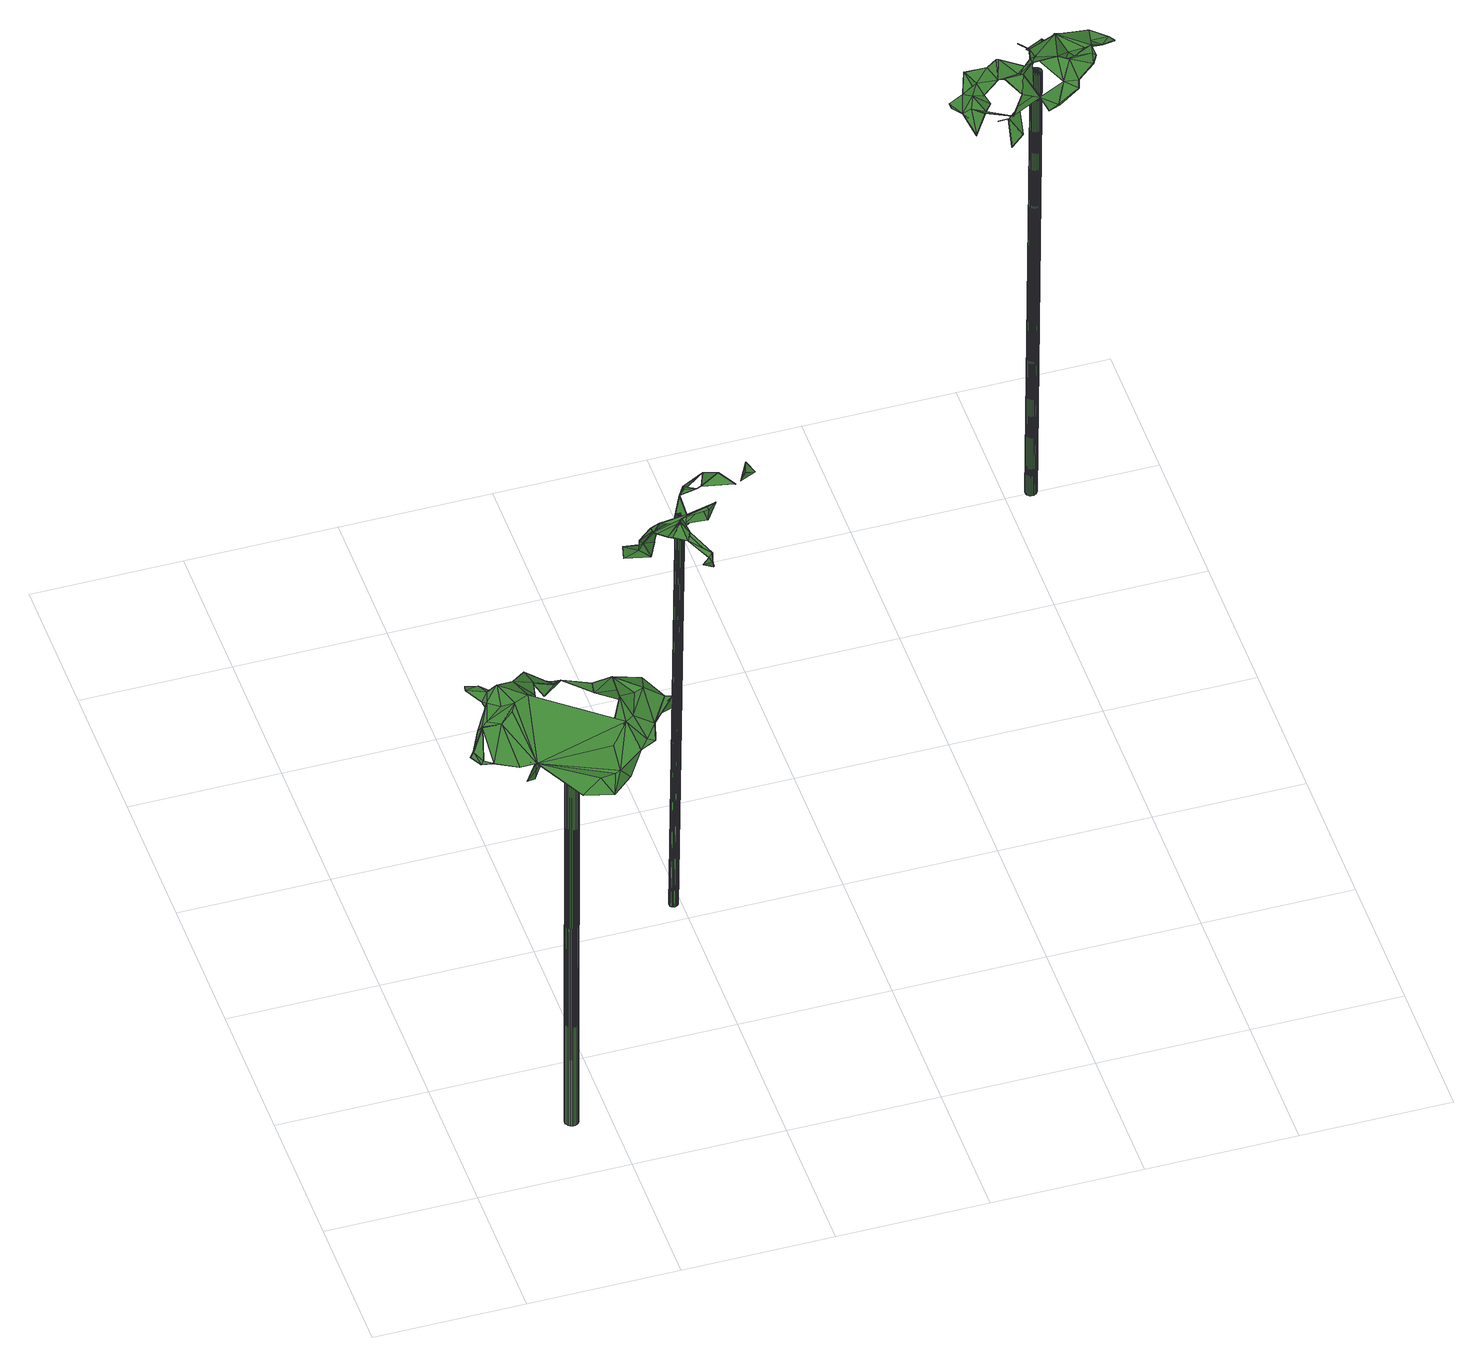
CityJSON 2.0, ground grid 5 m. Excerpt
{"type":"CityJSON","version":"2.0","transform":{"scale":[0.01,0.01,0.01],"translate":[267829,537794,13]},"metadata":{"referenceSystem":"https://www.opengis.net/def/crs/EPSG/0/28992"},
"CityObjects":{
"tree1":{"type":"SolitaryVegetationObject","attributes":{"gtid":178,"crown_width_m":5.36,"crown_median_z":29.72,"crown_r50_m":0.314,"crown_porosity":0.901,"trunk_H_m":16.48,"trunk_DBH_m":0.451,"trunk_radius_m":0.225,"trunk_base_height_m":13.24,"original_gtid":"196"},"geometry":[{"type":"Solid","lod":"3","boundaries":[[[[0,1,2]],[[3,1,4]],[[5,6,7]],[[8,9,10]],[[4,1,11]],[[12,13,14]],[[12,15,13]],[[16,17,18]],[[19,20,21]],[[22,23,24]],[[25,26,27]],[[28,29,30]],[[31,32,33]],[[34,35,36]],[[37,38,39]],[[40,41,2]],[[0,2,41]],[[28,3,29]],[[42,43,44]],[[45,18,46]],[[4,29,3]],[[24,47,42]],[[15,48,13]],[[49,50,51]],[[49,51,52]],[[53,54,39]],[[33,32,55]],[[33,55,40]],[[56,55,32]],[[57,58,59]],[[10,60,61]],[[10,62,8]],[[63,64,65]],[[9,65,64]],[[11,1,0]],[[42,49,66]],[[39,67,37]],[[39,54,67]],[[21,51,65]],[[68,67,69]],[[41,40,70]],[[71,72,34]],[[21,73,19]],[[62,56,32]],[[56,62,74]],[[0,75,11]],[[76,57,59]],[[65,8,21]],[[77,23,78]],[[79,23,77]],[[65,9,8]],[[77,48,10]],[[5,7,40]],[[63,80,81]],[[61,82,77]],[[61,77,10]],[[83,57,76]],[[27,84,25]],[[66,13,24]],[[8,62,14]],[[38,85,62]],[[86,87,35]],[[88,14,62]],[[89,51,50]],[[24,13,90]],[[82,91,25]],[[54,92,93]],[[38,94,39]],[[93,67,54]],[[4,95,29]],[[36,96,34]],[[87,36,35]],[[8,14,97]],[[10,48,53]],[[12,71,98]],[[96,98,34]],[[86,98,99]],[[45,100,101]],[[16,100,45]],[[16,18,100]],[[44,102,103]],[[104,102,26]],[[26,102,27]],[[105,102,44]],[[83,89,57]],[[17,16,106]],[[20,107,21]],[[59,108,76]],[[34,72,35]],[[109,39,94]],[[110,74,85]],[[62,85,74]],[[20,111,107]],[[20,112,111]],[[113,30,114]],[[115,7,116]],[[115,116,117]],[[118,119,95]],[[30,119,118]],[[56,70,40]],[[73,120,121]],[[6,122,7]],[[116,7,122]],[[123,116,122]],[[122,124,123]],[[15,90,78]],[[122,125,124]],[[23,47,24]],[[6,126,122]],[[79,47,23]],[[84,47,79]],[[127,128,129]],[[78,23,22]],[[45,112,20]],[[58,89,108]],[[31,130,88]],[[28,131,3]],[[50,81,80]],[[57,89,58]],[[7,115,33]],[[71,15,72]],[[63,132,133]],[[87,99,36]],[[86,99,87]],[[96,36,99]],[[71,34,98]],[[35,72,86]],[[78,72,15]],[[103,102,104]],[[123,124,117]],[[124,115,117]],[[16,45,134]],[[61,133,132]],[[9,133,61]],[[109,53,39]],[[3,131,5]],[[12,90,15]],[[21,120,73]],[[8,120,21]],[[120,8,97]],[[135,49,52]],[[14,88,136]],[[40,55,56]],[[132,103,104]],[[104,43,132]],[[4,137,95]],[[62,32,88]],[[133,9,64]],[[133,64,63]],[[105,27,102]],[[138,139,140]],[[139,138,128]],[[121,120,97]],[[10,53,109]],[[44,43,91]],[[136,69,141]],[[47,91,82]],[[84,91,47]],[[105,84,27]],[[9,60,10]],[[48,77,90]],[[48,90,13]],[[126,28,113]],[[30,113,28]],[[127,139,128]],[[130,139,127]],[[41,70,140]],[[127,88,130]],[[127,136,88]],[[19,45,20]],[[142,65,51]],[[106,46,17]],[[18,17,46]],[[45,101,112]],[[46,134,45]],[[46,106,134]],[[16,134,106]],[[66,49,121]],[[103,132,63]],[[88,32,31]],[[58,108,59]],[[6,28,126]],[[103,81,44]],[[15,71,136]],[[84,79,25]],[[79,82,25]],[[44,84,105]],[[79,77,82]],[[78,98,72]],[[86,72,98]],[[22,98,78]],[[12,98,22]],[[5,131,6]],[[6,131,28]],[[61,132,82]],[[44,81,42]],[[71,12,136]],[[14,136,12]],[[103,63,81]],[[99,98,96]],[[22,90,12]],[[89,83,51]],[[142,51,83]],[[42,66,24]],[[21,52,51]],[[24,90,22]],[[142,76,80]],[[142,80,63]],[[61,60,9]],[[21,107,52]],[[123,101,100]],[[123,100,18]],[[48,92,53]],[[135,52,107]],[[118,130,31]],[[4,11,137]],[[123,117,111]],[[101,123,111]],[[123,143,116]],[[116,143,117]],[[93,141,67]],[[123,18,143]],[[38,129,85]],[[37,129,38]],[[135,121,49]],[[78,90,77]],[[97,14,13]],[[97,13,66]],[[97,66,121]],[[44,91,84]],[[47,82,43]],[[82,132,43]],[[118,31,114]],[[118,114,30]],[[112,101,111]],[[121,107,73]],[[135,107,121]],[[111,73,107]],[[136,141,93]],[[128,138,129]],[[140,70,110]],[[138,85,129]],[[138,110,85]],[[67,68,37]],[[53,92,54]],[[10,109,94]],[[10,94,38]],[[15,136,92]],[[136,93,92]],[[48,15,92]],[[76,142,83]],[[63,65,142]],[[62,144,38]],[[10,144,62]],[[38,144,10]],[[118,95,139]],[[118,139,130]],[[69,136,127]],[[139,95,145]],[[69,127,68]],[[129,68,127]],[[129,37,68]],[[41,75,0]],[[95,137,145]],[[140,139,145]],[[75,145,137]],[[75,140,145]],[[138,140,110]],[[75,137,11]],[[41,140,75]],[[104,91,43]],[[81,50,49]],[[111,117,146]],[[146,45,19]],[[81,49,42]],[[111,146,73]],[[19,73,146]],[[146,117,143]],[[146,143,45]],[[45,143,18]],[[114,31,33]],[[40,7,33]],[[3,2,1]],[[40,2,5]],[[3,5,2]],[[30,29,119]],[[95,119,29]],[[104,26,25]],[[47,43,42]],[[50,108,89]],[[80,76,108]],[[80,108,50]],[[25,91,104]],[[67,141,69]],[[74,70,56]],[[74,110,70]],[[114,33,125]],[[33,115,125]],[[124,125,115]],[[122,126,125]],[[114,125,113]],[[113,125,126]],[[147,148,149]],[[147,149,150]],[[150,149,151]],[[150,151,152]],[[149,148,153]],[[149,153,151]],[[151,153,154]],[[151,154,152]],[[153,148,155]],[[153,155,154]],[[154,155,156]],[[154,156,152]],[[155,148,157]],[[155,157,156]],[[156,157,158]],[[156,158,152]],[[157,148,159]],[[157,159,158]],[[158,159,160]],[[158,160,152]],[[159,148,161]],[[159,161,160]],[[160,161,162]],[[160,162,152]],[[161,148,163]],[[161,163,162]],[[162,163,164]],[[162,164,152]],[[163,148,165]],[[163,165,164]],[[164,165,166]],[[164,166,152]],[[165,148,167]],[[165,167,166]],[[166,167,168]],[[166,168,152]],[[167,148,169]],[[167,169,168]],[[168,169,170]],[[168,170,152]],[[169,148,171]],[[169,171,170]],[[170,171,172]],[[170,172,152]],[[171,148,173]],[[171,173,172]],[[172,173,174]],[[172,174,152]],[[173,148,175]],[[173,175,174]],[[174,175,176]],[[174,176,152]],[[175,148,177]],[[175,177,176]],[[176,177,178]],[[176,178,152]],[[177,148,179]],[[177,179,178]],[[178,179,180]],[[178,180,152]],[[179,148,181]],[[179,181,180]],[[180,181,182]],[[180,182,152]],[[181,148,183]],[[181,183,182]],[[182,183,184]],[[182,184,152]],[[183,148,185]],[[183,185,184]],[[184,185,186]],[[184,186,152]],[[185,148,187]],[[185,187,186]],[[186,187,188]],[[186,188,152]],[[187,148,189]],[[187,189,188]],[[188,189,190]],[[188,190,152]],[[189,148,191]],[[189,191,190]],[[190,191,192]],[[190,192,152]],[[191,148,193]],[[191,193,192]],[[192,193,194]],[[192,194,152]],[[193,148,195]],[[193,195,194]],[[194,195,196]],[[194,196,152]],[[195,148,147]],[[195,147,196]],[[196,147,150]],[[196,150,152]]]]}]},
"tree2":{"type":"SolitaryVegetationObject","attributes":{"gtid":179,"crown_width_m":3.54,"crown_median_z":29.66,"crown_r50_m":0.216,"crown_porosity":0.952,"trunk_H_m":16.58,"trunk_DBH_m":0.287,"trunk_radius_m":0.143,"trunk_base_height_m":13.08,"original_gtid":"197"},"geometry":[{"type":"Solid","lod":"3","boundaries":[[[[197,198,199]],[[200,201,202]],[[203,204,205]],[[206,207,197]],[[208,209,210]],[[211,212,213]],[[214,213,212]],[[200,202,215]],[[216,217,218]],[[219,210,220]],[[221,222,223]],[[224,199,225]],[[220,226,219]],[[218,227,228]],[[229,203,230]],[[231,232,233]],[[234,235,236]],[[203,205,237]],[[221,238,239]],[[240,241,242]],[[243,244,245]],[[246,247,226]],[[248,249,250]],[[251,252,253]],[[253,254,251]],[[204,203,229]],[[255,256,257]],[[245,258,259]],[[260,250,261]],[[262,263,264]],[[248,260,265]],[[266,200,267]],[[268,244,269]],[[268,269,215]],[[207,270,251]],[[243,236,266]],[[271,233,272]],[[199,198,225]],[[229,273,204]],[[231,233,274]],[[233,271,274]],[[222,275,276]],[[218,228,216]],[[275,274,276]],[[204,273,205]],[[253,277,278]],[[242,210,201]],[[264,212,255]],[[279,212,264]],[[276,218,217]],[[280,281,282]],[[271,282,281]],[[283,284,241]],[[198,197,252]],[[265,285,248]],[[259,282,245]],[[274,286,276]],[[227,276,286]],[[255,262,264]],[[283,241,240]],[[284,287,288]],[[289,238,290]],[[214,212,279]],[[206,279,291]],[[197,279,206]],[[291,270,206]],[[221,239,231]],[[254,234,289]],[[270,225,251]],[[254,252,207]],[[232,292,206]],[[233,232,293]],[[218,276,227]],[[274,275,231]],[[217,222,276]],[[237,230,203]],[[287,294,288]],[[233,292,272]],[[295,277,253]],[[247,269,219]],[[202,268,215]],[[219,226,247]],[[229,230,273]],[[225,270,291]],[[232,270,293]],[[236,235,296]],[[245,236,296]],[[217,216,261]],[[297,296,235]],[[201,294,283]],[[267,200,215]],[[206,270,232]],[[298,299,254]],[[298,254,300]],[[254,299,234]],[[202,240,266]],[[202,201,240]],[[267,244,243]],[[197,207,252]],[[236,268,202]],[[202,266,236]],[[264,263,224]],[[225,291,224]],[[230,237,273]],[[205,273,237]],[[258,301,238]],[[197,199,224]],[[224,291,279]],[[263,214,224]],[[233,293,292]],[[280,282,259]],[[285,249,248]],[[256,211,302]],[[255,211,256]],[[303,261,216]],[[241,304,242]],[[292,232,231]],[[275,222,221]],[[250,217,261]],[[220,242,209]],[[305,301,306]],[[215,208,210]],[[275,307,231]],[[221,231,307]],[[221,307,275]],[[277,298,300]],[[279,197,214]],[[234,243,245]],[[234,245,272]],[[277,300,278]],[[278,300,253]],[[254,253,300]],[[220,209,208]],[[308,242,201]],[[302,262,257]],[[302,257,256]],[[224,279,264]],[[258,238,223]],[[223,238,221]],[[309,258,245]],[[272,282,271]],[[254,310,295]],[[226,215,246]],[[215,247,246]],[[220,215,226]],[[208,215,220]],[[220,210,242]],[[215,210,219]],[[198,252,225]],[[284,283,287]],[[287,283,294]],[[228,227,311]],[[254,207,251]],[[255,257,262]],[[251,225,252]],[[295,253,252]],[[295,252,254]],[[284,288,304]],[[304,288,312]],[[304,312,242]],[[294,312,288]],[[289,290,299]],[[266,308,200]],[[200,308,201]],[[197,224,214]],[[282,272,245]],[[206,292,207]],[[241,284,304]],[[286,281,280]],[[262,214,263]],[[309,306,301]],[[258,309,301]],[[219,269,267]],[[219,267,215]],[[267,269,244]],[[215,269,247]],[[270,292,293]],[[207,292,270]],[[292,231,239]],[[292,239,272]],[[289,239,238]],[[234,272,239]],[[234,239,289]],[[240,201,283]],[[211,213,302]],[[277,295,310]],[[277,310,298]],[[289,310,254]],[[299,298,310]],[[299,310,289]],[[255,212,211]],[[249,223,222]],[[286,280,311]],[[286,311,227]],[[259,249,280]],[[234,236,243]],[[242,308,240]],[[267,243,266]],[[240,308,266]],[[302,213,262]],[[216,228,303]],[[260,303,265]],[[280,249,311]],[[285,311,249]],[[236,244,268]],[[311,303,228]],[[245,244,236]],[[209,312,210]],[[249,259,258]],[[223,249,258]],[[297,235,290]],[[290,235,299]],[[234,299,235]],[[242,312,209]],[[201,312,294]],[[210,312,201]],[[262,213,214]],[[311,285,303]],[[265,303,285]],[[305,290,238]],[[290,305,297]],[[306,297,305]],[[274,271,281]],[[245,296,309]],[[306,296,297]],[[250,222,217]],[[249,222,250]],[[309,296,306]],[[305,238,301]],[[260,248,250]],[[286,274,281]],[[303,260,261]],[[313,314,315]],[[313,315,316]],[[316,315,317]],[[316,317,318]],[[315,314,319]],[[315,319,317]],[[317,319,320]],[[317,320,318]],[[319,314,321]],[[319,321,320]],[[320,321,322]],[[320,322,318]],[[321,314,323]],[[321,323,322]],[[322,323,324]],[[322,324,318]],[[323,314,325]],[[323,325,324]],[[324,325,326]],[[324,326,318]],[[325,314,327]],[[325,327,326]],[[326,327,328]],[[326,328,318]],[[327,314,329]],[[327,329,328]],[[328,329,330]],[[328,330,318]],[[329,314,331]],[[329,331,330]],[[330,331,332]],[[330,332,318]],[[331,314,333]],[[331,333,332]],[[332,333,334]],[[332,334,318]],[[333,314,335]],[[333,335,334]],[[334,335,336]],[[334,336,318]],[[335,314,337]],[[335,337,336]],[[336,337,338]],[[336,338,318]],[[337,314,339]],[[337,339,338]],[[338,339,340]],[[338,340,318]],[[339,314,341]],[[339,341,340]],[[340,341,342]],[[340,342,318]],[[341,314,343]],[[341,343,342]],[[342,343,344]],[[342,344,318]],[[343,314,345]],[[343,345,344]],[[344,345,346]],[[344,346,318]],[[345,314,347]],[[345,347,346]],[[346,347,348]],[[346,348,318]],[[347,314,349]],[[347,349,348]],[[348,349,350]],[[348,350,318]],[[349,314,351]],[[349,351,350]],[[350,351,352]],[[350,352,318]],[[351,314,353]],[[351,353,352]],[[352,353,354]],[[352,354,318]],[[353,314,355]],[[353,355,354]],[[354,355,356]],[[354,356,318]],[[355,314,357]],[[355,357,356]],[[356,357,358]],[[356,358,318]],[[357,314,359]],[[357,359,358]],[[358,359,360]],[[358,360,318]],[[359,314,361]],[[359,361,360]],[[360,361,362]],[[360,362,318]],[[361,314,313]],[[361,313,362]],[[362,313,316]],[[362,316,318]]]]}]},
"tree3":{"type":"SolitaryVegetationObject","attributes":{"gtid":138,"crown_width_m":4.25,"crown_median_z":31.07,"crown_r50_m":0.235,"crown_porosity":0.927,"trunk_H_m":17.69,"trunk_DBH_m":0.367,"trunk_radius_m":0.183,"trunk_base_height_m":13.38,"original_gtid":"153"},"geometry":[{"type":"Solid","lod":"3","boundaries":[[[[363,364,365]],[[366,367,368]],[[369,370,371]],[[372,373,374]],[[375,376,377]],[[378,379,380]],[[381,377,376]],[[382,383,384]],[[382,384,385]],[[386,387,388]],[[389,388,387]],[[390,391,385]],[[392,393,394]],[[395,396,397]],[[398,399,368]],[[400,401,402]],[[403,404,405]],[[406,389,387]],[[407,408,409]],[[407,409,410]],[[369,411,412]],[[405,413,414]],[[410,415,407]],[[416,417,418]],[[419,416,420]],[[421,372,422]],[[386,423,424]],[[425,423,386]],[[363,426,364]],[[403,427,428]],[[428,429,403]],[[390,430,391]],[[390,431,430]],[[416,419,417]],[[432,433,434]],[[432,435,436]],[[434,435,432]],[[430,395,437]],[[430,438,395]],[[391,439,385]],[[440,441,442]],[[397,383,395]],[[398,368,367]],[[406,443,389]],[[429,428,378]],[[444,445,446]],[[443,406,447]],[[443,447,448]],[[449,450,446]],[[451,393,392]],[[451,452,393]],[[453,454,455]],[[455,456,453]],[[427,403,414]],[[424,457,386]],[[405,458,413]],[[405,404,458]],[[367,459,398]],[[413,429,460]],[[461,412,462]],[[463,464,465]],[[466,465,464]],[[466,464,463]],[[467,413,460]],[[391,437,439]],[[453,421,468]],[[421,453,456]],[[421,373,468]],[[469,363,470]],[[471,469,470]],[[472,473,474]],[[363,365,470]],[[475,462,412]],[[418,420,416]],[[476,477,424]],[[409,478,381]],[[430,431,438]],[[419,479,480]],[[470,473,439]],[[380,481,378]],[[482,481,380]],[[483,484,485]],[[408,486,375]],[[450,487,488]],[[380,379,482]],[[454,489,475]],[[490,475,489]],[[491,492,493]],[[446,445,449]],[[366,494,367]],[[463,492,466]],[[433,450,495]],[[433,496,450]],[[497,498,477]],[[477,498,424]],[[499,454,453]],[[396,388,397]],[[449,445,500]],[[484,501,411]],[[392,502,451]],[[503,476,504]],[[402,505,448]],[[506,473,470]],[[507,448,502]],[[507,502,392]],[[397,370,383]],[[508,440,509]],[[507,392,394]],[[484,369,510]],[[420,511,479]],[[420,479,419]],[[394,402,512]],[[476,503,477]],[[487,422,374]],[[372,374,422]],[[513,514,515]],[[381,478,377]],[[363,437,426]],[[475,412,455]],[[474,371,516]],[[394,512,507]],[[363,469,517]],[[428,515,481]],[[461,462,370]],[[518,396,519]],[[518,519,424]],[[403,405,414]],[[496,520,499]],[[391,430,437]],[[492,491,400]],[[521,522,503]],[[523,484,483]],[[437,471,470]],[[439,437,470]],[[489,521,490]],[[440,412,411]],[[440,411,501]],[[485,458,483]],[[476,424,519]],[[455,454,475]],[[485,524,413]],[[485,413,458]],[[390,385,384]],[[490,431,383]],[[419,422,487]],[[494,399,498]],[[525,399,398]],[[526,527,472]],[[528,529,491]],[[401,502,506]],[[523,501,484]],[[389,516,397]],[[426,516,389]],[[366,399,494]],[[434,530,495]],[[530,433,495]],[[514,481,515]],[[531,511,532]],[[434,495,450]],[[418,450,488]],[[434,450,418]],[[418,449,434]],[[438,533,395]],[[396,395,533]],[[370,369,412]],[[494,498,534]],[[497,534,498]],[[467,513,535]],[[467,535,414]],[[414,535,427]],[[526,516,426]],[[437,363,471]],[[517,471,363]],[[429,404,403]],[[414,413,467]],[[449,417,536]],[[449,536,419]],[[424,498,399]],[[404,429,413]],[[529,375,486]],[[446,537,453]],[[455,508,468]],[[455,468,373]],[[412,508,455]],[[510,369,523]],[[523,369,501]],[[528,376,529]],[[427,535,428]],[[437,526,426]],[[440,508,412]],[[453,468,538]],[[519,396,504]],[[519,504,476]],[[446,520,444]],[[450,419,487]],[[492,463,409]],[[492,409,381]],[[484,411,369]],[[509,387,386]],[[509,406,387]],[[529,400,491]],[[529,376,375]],[[439,527,385]],[[373,480,374]],[[518,424,423]],[[518,423,425]],[[450,496,537]],[[470,365,506]],[[401,506,365]],[[512,448,507]],[[409,463,410]],[[488,532,511]],[[488,511,420]],[[488,420,418]],[[472,527,473]],[[377,478,375]],[[501,447,406]],[[539,540,541]],[[452,451,542]],[[452,542,400]],[[520,446,453]],[[513,515,535]],[[525,424,399]],[[386,388,425]],[[381,543,492]],[[520,496,444]],[[461,370,412]],[[483,524,523]],[[471,493,469]],[[544,545,546]],[[401,451,502]],[[541,415,463]],[[463,415,410]],[[407,415,541]],[[457,459,520]],[[398,459,457]],[[499,520,459]],[[499,459,367]],[[458,524,483]],[[402,401,364]],[[395,527,437]],[[437,527,526]],[[510,524,485]],[[484,510,485]],[[525,457,424]],[[439,473,527]],[[455,373,372]],[[389,547,426]],[[443,547,389]],[[456,372,421]],[[455,372,456]],[[418,417,449]],[[490,548,475]],[[383,548,490]],[[431,490,521]],[[383,370,548]],[[467,460,513]],[[514,513,460]],[[493,528,491]],[[492,543,493]],[[421,480,373]],[[429,378,481]],[[428,481,482]],[[482,378,428]],[[514,460,481]],[[394,466,402]],[[402,466,400]],[[492,400,466]],[[465,393,549]],[[389,397,388]],[[516,371,370]],[[374,480,479]],[[374,479,531]],[[511,531,479]],[[376,543,381]],[[528,543,376]],[[546,543,528]],[[546,545,543]],[[544,543,545]],[[493,543,544]],[[497,477,522]],[[541,408,407]],[[386,453,538]],[[499,453,496]],[[510,523,524]],[[457,453,386]],[[457,520,453]],[[402,448,512]],[[445,444,550]],[[445,550,432]],[[527,383,382]],[[527,382,385]],[[440,551,441]],[[501,551,440]],[[506,447,474]],[[364,505,402]],[[506,502,447]],[[448,447,502]],[[460,429,481]],[[438,431,521]],[[438,521,533]],[[503,533,521]],[[426,505,364]],[[548,462,475]],[[370,552,548]],[[548,552,462]],[[370,462,552]],[[434,433,530]],[[499,367,494]],[[496,550,444]],[[501,406,551]],[[526,472,516]],[[472,474,516]],[[509,551,406]],[[497,489,534]],[[493,544,469]],[[509,386,508]],[[525,398,457]],[[547,505,426]],[[388,553,425]],[[518,425,553]],[[399,366,368]],[[506,474,473]],[[369,474,501]],[[454,534,489]],[[471,517,554]],[[538,468,386]],[[397,516,370]],[[442,509,440]],[[508,386,468]],[[453,537,496]],[[442,551,509]],[[441,551,442]],[[515,428,535]],[[446,450,537]],[[501,474,447]],[[375,478,408]],[[409,408,478]],[[487,532,488]],[[487,531,532]],[[487,374,531]],[[494,534,499]],[[454,499,534]],[[493,471,554]],[[493,554,528]],[[528,554,546]],[[469,554,517]],[[544,554,469]],[[546,554,544]],[[396,553,388]],[[518,553,396]],[[413,524,404]],[[458,404,524]],[[449,419,450]],[[541,400,486]],[[541,452,400]],[[486,408,541]],[[529,486,400]],[[419,536,417]],[[521,489,522]],[[497,522,489]],[[503,522,477]],[[482,379,378]],[[419,480,422]],[[421,422,480]],[[395,383,527]],[[401,365,364]],[[431,384,383]],[[390,384,431]],[[448,505,443]],[[547,443,505]],[[401,400,542]],[[401,542,451]],[[466,393,465]],[[394,393,466]],[[474,369,371]],[[541,463,539]],[[465,539,463]],[[465,549,539]],[[393,539,549]],[[432,550,433]],[[496,433,550]],[[435,445,436]],[[432,436,445]],[[449,500,434]],[[435,434,500]],[[435,500,445]],[[533,503,504]],[[533,504,396]],[[541,540,452]],[[452,540,393]],[[539,393,540]],[[555,556,557]],[[555,557,558]],[[558,557,559]],[[558,559,560]],[[557,556,561]],[[557,561,559]],[[559,561,562]],[[559,562,560]],[[561,556,563]],[[561,563,562]],[[562,563,564]],[[562,564,560]],[[563,556,565]],[[563,565,564]],[[564,565,566]],[[564,566,560]],[[565,556,567]],[[565,567,566]],[[566,567,568]],[[566,568,560]],[[567,556,569]],[[567,569,568]],[[568,569,570]],[[568,570,560]],[[569,556,571]],[[569,571,570]],[[570,571,572]],[[570,572,560]],[[571,556,573]],[[571,573,572]],[[572,573,574]],[[572,574,560]],[[573,556,575]],[[573,575,574]],[[574,575,576]],[[574,576,560]],[[575,556,577]],[[575,577,576]],[[576,577,578]],[[576,578,560]],[[577,556,579]],[[577,579,578]],[[578,579,580]],[[578,580,560]],[[579,556,581]],[[579,581,580]],[[580,581,582]],[[580,582,560]],[[581,556,583]],[[581,583,582]],[[582,583,584]],[[582,584,560]],[[583,556,585]],[[583,585,584]],[[584,585,586]],[[584,586,560]],[[585,556,587]],[[585,587,586]],[[586,587,588]],[[586,588,560]],[[587,556,589]],[[587,589,588]],[[588,589,590]],[[588,590,560]],[[589,556,591]],[[589,591,590]],[[590,591,592]],[[590,592,560]],[[591,556,593]],[[591,593,592]],[[592,593,594]],[[592,594,560]],[[593,556,595]],[[593,595,594]],[[594,595,596]],[[594,596,560]],[[595,556,597]],[[595,597,596]],[[596,597,598]],[[596,598,560]],[[597,556,599]],[[597,599,598]],[[598,599,600]],[[598,600,560]],[[599,556,601]],[[599,601,600]],[[600,601,602]],[[600,602,560]],[[601,556,603]],[[601,603,602]],[[602,603,604]],[[602,604,560]],[[603,556,555]],[[603,555,604]],[[604,555,558]],[[604,558,560]]]]}]}
},
"vertices":[
[707,242,1721],[708,295,1650],[686,255,1713],[689,332,1654],[679,288,1629],[643,352,1717],[579,349,1692],[546,348,1751],[262,317,1783],[217,304,1773],[242,157,1642],[712,258,1654],[278,253,1569],[242,159,1641],[430,134,1640],[278,252,1567],[396,537,1594],[384,553,1597],[402,510,1625],[304,486,1715],[303,485,1713],[243,410,1761],[220,243,1563],[182,215,1613],[183,216,1615],[80,215,1629],[55,242,1643],[54,244,1642],[601,349,1642],[677,288,1630],[600,347,1642],[544,264,1744],[544,264,1746],[545,346,1751],[304,303,1497],[284,298,1472],[287,318,1419],[516,65,1588],[480,54,1636],[456,35,1559],[626,284,1739],[685,253,1714],[170,286,1712],[108,291,1711],[96,302,1690],[367,486,1628],[377,522,1620],[120,210,1629],[242,158,1640],[221,369,1711],[138,390,1720],[180,407,1738],[242,396,1669],[362,63,1555],[363,64,1554],[596,284,1727],[562,187,1726],[112,484,1710],[112,483,1708],[111,483,1709],[206,296,1746],[169,285,1714],[535,170,1724],[144,361,1743],[180,333,1743],[184,384,1786],[208,295,1744],[457,36,1558],[515,66,1587],[473,88,1617],[626,165,1697],[309,281,1552],[278,279,1522],[310,412,1735],[587,120,1680],[708,241,1720],[104,452,1724],[192,178,1620],[221,241,1562],[119,209,1628],[137,390,1722],[146,351,1711],[119,208,1630],[145,450,1733],[92,230,1628],[557,85,1674],[249,279,1452],[287,317,1418],[495,185,1691],[145,449,1731],[222,242,1564],[92,229,1630],[400,103,1549],[402,104,1547],[464,55,1627],[681,272,1651],[282,300,1472],[262,316,1781],[277,281,1523],[249,281,1452],[401,509,1624],[361,451,1629],[68,259,1648],[95,301,1691],[69,257,1648],[69,259,1646],[383,552,1596],[309,412,1733],[105,452,1722],[424,78,1598],[609,105,1681],[384,429,1689],[359,451,1628],[575,367,1629],[579,347,1691],[485,361,1728],[486,363,1727],[407,434,1699],[596,284,1725],[629,339,1686],[293,342,1753],[295,345,1738],[492,364,1686],[408,434,1697],[491,362,1686],[493,362,1685],[575,368,1630],[564,188,1618],[587,120,1678],[557,86,1672],[565,202,1651],[629,341,1686],[107,292,1713],[125,300,1722],[376,521,1618],[286,370,1726],[453,160,1622],[710,257,1654],[608,106,1679],[605,193,1668],[627,166,1695],[426,80,1596],[156,399,1751],[407,435,1698],[484,136,1667],[618,199,1686],[384,431,1689],[398,225,24],[375,225,24],[397,231,24],[407,248,1672],[406,254,1672],[384,247,1672],[394,237,24],[404,259,1672],[391,241,24],[400,264,1672],[386,245,24],[395,267,1672],[381,247,24],[390,269,1672],[375,248,24],[384,270,1672],[369,247,24],[378,269,1672],[364,244,24],[373,267,1672],[359,241,24],[368,263,1672],[355,236,24],[365,258,1672],[353,231,24],[362,253,1672],[353,225,24],[362,247,1672],[353,219,24],[363,241,1672],[356,214,24],[365,236,1672],[359,209,24],[368,231,1672],[364,205,24],[373,228,1672],[370,203,24],[379,226,1672],[375,203,24],[385,225,1672],[381,203,24],[390,226,1672],[387,206,24],[396,228,1672],[391,209,24],[400,232,1672],[395,214,24],[404,236,1672],[397,219,24],[406,242,1672],
[975,906,1738],[951,929,1766],[974,906,1739],[1065,1124,1701],[1079,1121,1709],[1065,1123,1700],[1278,1196,1647],[1256,1227,1666],[1256,1226,1667],[914,937,1706],[968,971,1738],[1112,1209,1676],[1113,1210,1677],[1112,1209,1677],[1001,849,1645],[1008,814,1704],[1017,810,1689],[1020,819,1716],[1040,1181,1666],[824,1109,1486],[870,1100,1517],[819,1104,1542],[1039,1182,1666],[1112,1211,1678],[914,1070,1618],[879,1081,1560],[933,1107,1582],[962,883,1726],[950,929,1767],[1044,1205,1617],[820,1105,1543],[824,1110,1487],[1236,1212,1606],[1243,1186,1660],[894,1033,1652],[887,1005,1671],[889,1035,1664],[1005,1037,1686],[1011,1065,1643],[1013,1133,1678],[1243,1187,1662],[978,1077,1636],[921,1046,1663],[1079,1120,1710],[1139,1136,1735],[1139,1138,1737],[1012,1134,1679],[1012,1134,1677],[978,1079,1637],[1045,1204,1617],[1043,1204,1617],[930,1125,1512],[928,1125,1514],[908,1093,1485],[968,972,1739],[969,971,1740],[1052,975,1761],[1045,1004,1732],[999,849,1645],[1035,853,1622],[1000,848,1645],[934,1108,1582],[933,1109,1582],[909,1093,1483],[908,1092,1484],[1017,808,1688],[1019,818,1718],[1007,813,1704],[919,1134,1504],[1065,1123,1702],[1032,1150,1683],[1033,1150,1681],[1038,1181,1666],[913,937,1708],[902,1066,1629],[921,1048,1665],[1242,1188,1661],[858,1056,1601],[859,1055,1601],[865,1077,1560],[1084,987,1759],[1083,988,1761],[962,884,1724],[878,1082,1560],[859,1057,1601],[914,1072,1619],[1179,1089,1719],[1180,1089,1720],[918,1135,1505],[865,1079,1561],[1181,1089,1718],[1165,1141,1702],[995,1013,1673],[1012,1063,1642],[921,908,1730],[888,1005,1672],[886,1005,1673],[1164,1141,1700],[1057,971,1752],[1027,1077,1610],[1028,1076,1610],[1061,993,1687],[1040,1028,1686],[1083,989,1759],[1016,1085,1589],[1036,853,1624],[908,1094,1484],[1140,1137,1736],[1026,1076,1610],[1018,1086,1588],[902,1064,1628],[1079,1122,1710],[1017,1087,1589],[1059,993,1688],[870,1102,1517],[1163,1142,1701],[989,1075,8],[975,1075,8],[989,1079,8],[1004,1057,1666],[1003,1060,1666],[989,1057,1666],[988,1082,8],[1002,1064,1666],[985,1085,8],[999,1067,1666],[982,1087,8],[997,1069,1666],[979,1089,8],[993,1071,1666],[975,1089,8],[989,1071,1666],[972,1089,8],[986,1071,1666],[968,1088,8],[982,1069,1666],[965,1085,8],[979,1067,1666],[963,1082,8],[977,1064,1666],[961,1079,8],[975,1061,1666],[961,1075,8],[975,1057,1666],[961,1071,8],[975,1053,1666],[962,1068,8],[977,1050,1666],[965,1065,8],[979,1047,1666],[968,1063,8],[982,1044,1666],[971,1061,8],[985,1043,1666],[975,1061,8],[989,1043,1666],[979,1061,8],[993,1043,1666],[982,1063,8],[996,1044,1666],[985,1065,8],[999,1046,1666],[987,1068,8],[1002,1049,1666],[989,1071,8],[1003,1053,1666],
[2509,2355,1852],[2467,2404,1885],[2468,2404,1883],[2852,2492,1858],[2843,2528,1845],[2852,2493,1860],[2583,2498,1814],[2592,2483,1869],[2578,2481,1870],[2687,2593,1786],[2686,2593,1787],[2662,2640,1785],[2363,2361,1713],[2363,2360,1715],[2362,2361,1714],[2451,2412,1704],[2449,2412,1703],[2450,2411,1703],[2332,2403,1777],[2626,2354,1778],[2654,2390,1835],[2634,2367,1763],[2600,2376,1758],[2682,2563,1871],[2592,2485,1871],[2652,2443,1895],[2570,2448,1887],[2635,2366,1761],[2593,2344,1768],[2443,2504,1851],[2384,2552,1805],[2442,2503,1852],[2654,2388,1836],[2680,2418,1896],[2652,2443,1893],[2843,2528,1847],[2813,2495,1852],[2413,2440,1798],[2453,2420,1870],[2451,2420,1872],[2507,2485,1628],[2540,2488,1670],[2540,2494,1626],[2577,2482,1872],[2327,2501,1713],[2373,2448,1716],[2342,2439,1742],[2322,2509,1726],[2583,2500,1814],[2617,2535,1844],[2541,2487,1670],[2540,2493,1625],[2323,2510,1726],[2690,2731,1696],[2691,2730,1696],[2690,2730,1695],[2675,2696,1720],[2674,2696,1718],[2687,2594,1788],[2663,2640,1786],[2752,2486,1864],[2770,2475,1880],[2701,2491,1854],[2527,2403,1889],[2508,2475,1622],[2491,2440,1677],[2493,2440,1678],[2626,2352,1778],[2695,2363,1818],[2811,2649,1729],[2785,2617,1677],[2785,2618,1676],[2811,2651,1728],[2812,2651,1729],[2571,2366,1812],[2694,2362,1820],[2570,2367,1810],[2593,2547,1845],[2566,2583,1845],[2567,2583,1847],[2548,2455,1871],[2760,2631,1796],[2765,2653,1744],[2759,2631,1797],[2548,2456,1869],[2478,2498,1881],[2744,2660,1737],[2744,2658,1737],[2444,2503,1850],[2396,2506,1784],[2764,2578,1836],[2726,2492,1813],[2694,2518,1828],[2703,2548,1854],[2795,2578,1844],[2586,2512,1720],[2796,2578,1842],[2527,2404,1633],[2617,2535,1846],[2684,2476,1842],[2360,2495,1769],[2394,2506,1785],[2382,2552,1806],[2401,2479,1817],[2528,2404,1632],[2683,2576,1860],[2469,2320,1804],[2509,2356,1850],[2469,2321,1803],[2558,2397,1830],[2556,2396,1829],[2550,2455,1869],[2685,2476,1840],[2769,2420,1887],[2769,2420,1885],[2350,2408,1750],[2621,2664,1735],[2662,2641,1787],[2492,2439,1678],[2450,2412,1702],[2586,2511,1721],[2580,2489,1775],[2587,2511,1719],[2374,2447,1717],[2665,2653,1699],[2665,2653,1697],[2710,2455,1865],[2701,2385,1831],[2422,2403,1794],[2375,2439,1808],[2395,2364,1805],[2813,2494,1850],[2784,2617,1676],[2749,2588,1775],[2761,2437,1881],[2770,2475,1878],[2785,2536,1837],[2764,2653,1742],[2581,2499,1814],[2477,2499,1879],[2753,2395,1876],[2752,2396,1877],[2519,2434,1864],[2519,2434,1862],[2471,2500,1880],[2617,2536,1845],[2593,2547,1847],[2579,2487,1775],[2619,2664,1734],[2471,2499,1881],[2482,2374,1617],[2482,2375,1619],[2481,2376,1618],[2570,2448,1885],[2469,2319,1803],[2710,2455,1867],[2761,2437,1883],[2793,2590,1832],[2702,2384,1832],[2752,2396,1875],[2578,2488,1775],[2585,2510,1720],[2785,2536,1839],[2558,2396,1831],[2572,2368,1811],[2394,2363,1803],[2352,2408,1751],[2785,2616,1675],[2620,2662,1734],[2665,2652,1698],[2701,2383,1833],[2752,2485,1862],[2527,2404,1631],[2676,2696,1718],[2749,2589,1777],[2683,2577,1861],[2383,2552,1804],[2395,2507,1783],[2361,2495,1767],[2403,2479,1816],[2358,2399,1793],[2385,2345,1818],[2383,2344,1818],[2384,2344,1817],[2527,2431,1868],[2672,2446,1872],[2383,2553,1805],[2764,2651,1743],[2592,2547,1846],[2673,2447,1874],[2678,2445,1874],[2468,2320,1802],[2593,2475,38],[2575,2475,38],[2593,2480,38],[2614,2487,1806],[2613,2492,1806],[2596,2487,1807],[2591,2484,38],[2612,2496,1806],[2588,2488,38],[2609,2500,1806],[2584,2491,38],[2605,2503,1806],[2580,2493,38],[2600,2505,1806],[2575,2493,38],[2596,2505,1807],[2570,2493,38],[2591,2505,1807],[2566,2491,38],[2586,2503,1807],[2562,2488,38],[2583,2500,1807],[2559,2484,38],[2580,2496,1807],[2557,2480,38],[2578,2492,1807],[2557,2475,38],[2577,2487,1807],[2557,2470,38],[2578,2482,1807],[2559,2466,38],[2580,2478,1807],[2562,2462,38],[2583,2474,1807],[2566,2459,38],[2587,2471,1807],[2570,2457,38],[2591,2469,1807],[2575,2457,38],[2596,2469,1807],[2580,2457,38],[2601,2469,1807],[2584,2459,38],[2605,2471,1807],[2588,2462,38],[2609,2474,1807],[2591,2466,38],[2612,2478,1806],[2593,2470,38],[2614,2482,1806]
]}
